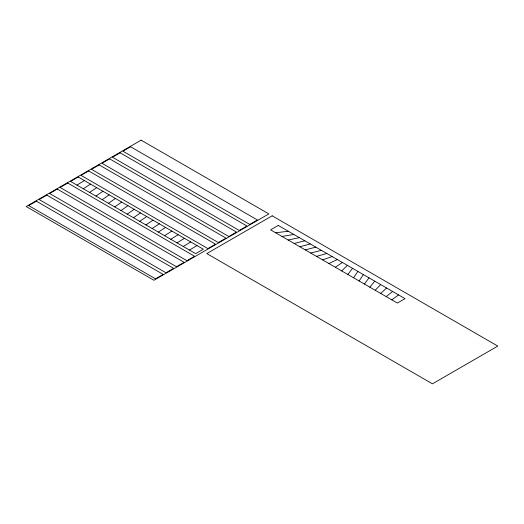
<?xml version="1.0" encoding="UTF-8"?>
<svg xmlns="http://www.w3.org/2000/svg" width="524" height="524" viewBox="0 0 524 524"><rect width="100%" height="100%" fill="white"/><g stroke="black" fill="none" stroke-linecap="round" stroke-linejoin="round"><path stroke-width="0.79" d="M359.097 280.962L363.361 274.576M353.589 277.786L357.872 271.412M364.455 284.054L369.007 277.838M347.805 274.445L352.56 268.34M369.8 287.145L374.784 281.172M375.204 290.263L380.66 284.565M341.7 270.921L347.405 265.367M380.686 293.427L386.607 287.997M386.221 296.623L392.594 291.455M391.788 299.839L398.607 294.927M108.488 203.312L115.404 198.452M102.226 199.696L109.156 194.849M114.736 206.921L121.666 202.067M120.985 210.524L127.928 205.683M127.221 214.126L134.196 209.305M95.944 196.068L102.927 191.253M133.456 217.729L140.465 212.927M335.347 267.253L342.355 262.452M139.692 221.325L146.74 216.55M89.63 192.419L96.73 187.671M145.921 224.92L153.021 220.172M152.143 228.51L159.303 223.8M158.359 232.106L165.591 227.429M83.29 188.764L90.554 184.107M164.575 235.695L171.879 231.058M170.791 239.278L178.173 234.693M76.943 185.096L84.39 180.551M177.007 242.867L184.461 238.322M183.23 246.457L190.756 241.957M189.446 250.053L197.044 245.586M328.902 263.533L337.312 259.537M322.548 259.865L332.17 256.57M316.47 256.354L326.865 253.505M299.813 246.739L310.3 243.948M305.276 249.889L315.828 247.138M310.745 253.046L321.389 250.341M294.128 243.457L304.844 240.791M288.161 240.012L299.387 237.647M281.971 236.435L293.879 234.464M275.663 232.794L288.298 231.241M141.133 140.17L26.2 206.528L153.905 280.261L268.845 213.903L141.133 140.17M36.352 201.183L28.689 205.605L155.504 278.82L163.167 274.399L36.352 201.183M46.826 195.138L39.162 199.559L165.977 272.775L173.634 268.353L46.826 195.138M57.299 189.092L49.636 193.513L176.444 266.729L184.107 262.308L57.299 189.092M67.766 183.046L60.103 187.468L186.917 260.683L194.581 256.256L67.766 183.046M78.24 177.001L70.576 181.422L195.668 253.642L203.332 249.221L78.24 177.001M88.713 170.955L81.05 175.376L207.864 248.592L215.528 244.164L88.713 170.955M99.187 164.903L91.523 169.331L218.338 242.547L225.995 238.119L99.187 164.903M109.654 158.864L101.99 163.285L228.805 236.501L236.468 232.073L109.654 158.864M120.127 152.812L112.463 157.239L239.278 230.455L246.942 226.027L120.127 152.812M130.6 146.766L122.937 151.194L249.752 224.41L257.408 219.982L130.6 146.766M272.172 215.823L206.797 253.564L432.431 383.83L497.8 346.089L272.172 215.823M278.237 225.431L270.574 229.859L397.382 303.069L405.045 298.647L278.237 225.431"/></g></svg>
